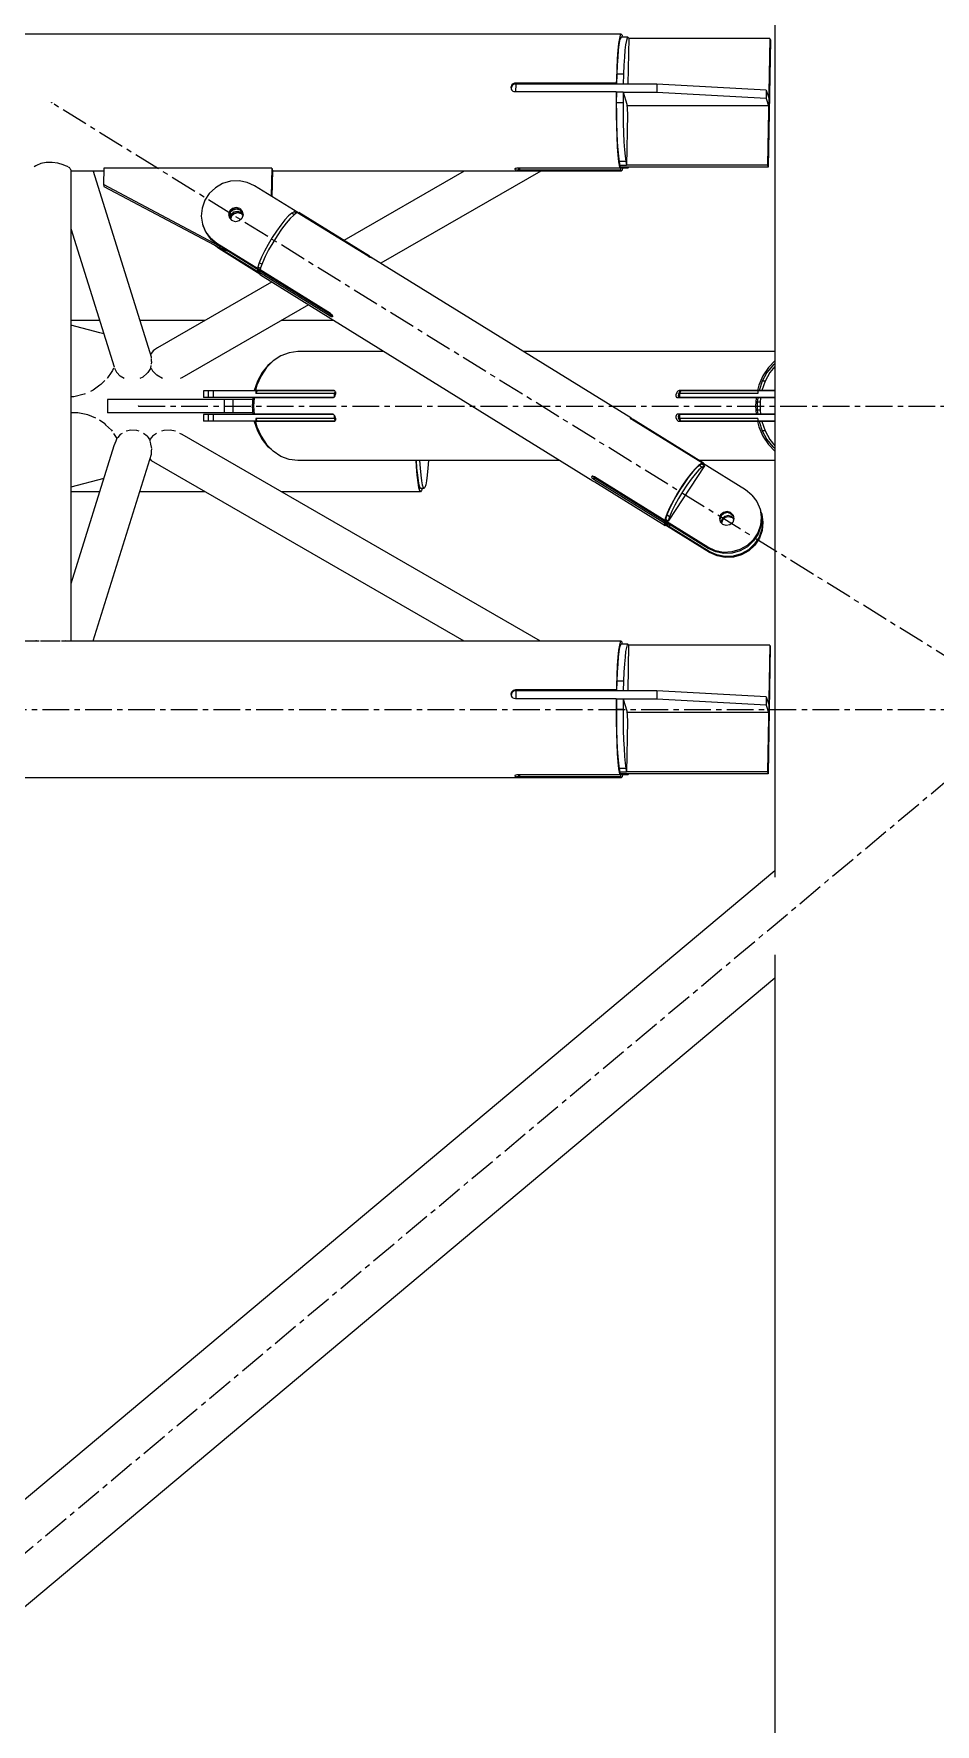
# Model space of a CAD drawing. Header units: millimetres. Extents: x 5143 to 30813, y 232 to 21408.
# Drawn here: x 11544 to 11811, y 18629 to 19131 of the extents above; entities that cross this region are included whole.
import ezdxf

# ---------------------------------------------------------------- set-up
doc = ezdxf.new("R2010")
doc.units = ezdxf.units.MM
doc.header["$LTSCALE"] = 0.25
doc.linetypes.add('CENTER', pattern=[50.8, 31.75, -6.35, 6.35, -6.35])
doc.linetypes.add('XKITLINE00', pattern=[0])

msp = doc.modelspace()

# ---------------------------------------------------------------- linework, layer by layer
at = {"color": 8, "linetype": 'XKITLINE00'}
for p, q in [((11763.8, 19166.6), (11763.8, 18880.56)), ((11718.14, 19130.57), (10454.1, 19130.57)), ((11717.38, 19127.86), (11717.16, 19125.83)), ((11717.47, 19127.47), (11717.27, 19125.82)), ((11717.62, 19129.35), (11717.38, 19127.86)), ((11717.68, 19128.69), (11717.47, 19127.47)), ((11717.87, 19130.27), (11717.62, 19129.35)), ((11717.91, 19129.43), (11717.68, 19128.69)), ((11718.14, 19130.57), (11717.87, 19130.27)), ((11718.14, 19129.67), (11717.91, 19129.43)), ((11718.14, 19130.57), (11718.38, 19130.3)), ((11720.13, 19129.67), (11718.14, 19129.67)), ((11718.38, 19130.3), (11718.37, 19129.67)), ((11719.46, 19127.47), (11719.26, 19125.82)), ((11719.67, 19128.69), (11719.46, 19127.47)), ((11719.9, 19129.43), (11719.67, 19128.69)), ((11720.13, 19129.67), (11719.9, 19129.43)), ((11720.13, 19129.67), (11720.36, 19129.43)), ((11720.36, 19129.43), (11720.13, 19115.79)), ((11762.24, 19129.37), (11720.36, 19129.37)), ((11762.24, 19129.37), (11761.6, 19091.74)), ((11762.43, 19128.81), (11761.78, 19091.18)), ((11762.24, 19129.37), (11762.43, 19128.81)), ((11716.97, 19123.32), (11716.82, 19120.42)), ((11717.1, 19123.77), (11716.95, 19121.38)), ((11717.16, 19125.83), (11716.97, 19123.32)), ((11717.27, 19125.82), (11717.1, 19123.77)), ((11719.09, 19123.77), (11718.94, 19121.38)), ((11719.26, 19125.82), (11719.09, 19123.77)), ((11716.71, 19117.22), (11716.69, 19116.08)), ((11716.82, 19120.42), (11716.71, 19117.22)), ((11716.83, 19118.7), (11716.75, 19115.8)), ((11716.95, 19121.38), (11716.83, 19118.7)), ((11718.82, 19118.7), (11716.83, 19118.7)), ((11718.82, 19118.7), (11718.74, 19115.8)), ((11718.94, 19121.38), (11718.82, 19118.7)), ((11685.45, 19115.12), (11685.4, 19114.78)), ((11685.4, 19114.78), (11685.44, 19114.44)), ((11685.44, 19114.44), (11685.57, 19114.13)), ((11685.59, 19115.43), (11685.45, 19115.12)), ((11685.54, 19114.85), (11685.49, 19114.52)), ((11685.49, 19114.52), (11685.52, 19114.25)), ((11685.68, 19115.17), (11685.54, 19114.85)), ((11685.57, 19114.13), (11685.78, 19113.85)), ((11685.81, 19115.7), (11685.59, 19115.43)), ((11685.9, 19115.44), (11685.68, 19115.17)), ((11685.85, 19113.8), (11685.78, 19113.85)), ((11686.1, 19115.91), (11685.81, 19115.7)), ((11686.05, 19113.64), (11685.85, 19113.8)), ((11686.18, 19115.65), (11685.9, 19115.44)), ((11686.38, 19113.51), (11686.05, 19113.64)), ((11686.42, 19116.04), (11686.1, 19115.91)), ((11686.51, 19115.78), (11686.18, 19115.65)), ((11686.72, 19113.46), (11686.38, 19113.51)), ((11686.77, 19116.08), (11686.42, 19116.04)), ((11686.42, 19116.04), (11686.51, 19115.78)), ((11686.86, 19115.82), (11686.51, 19115.78)), ((11716.64, 19113.46), (11686.72, 19113.46)), ((11686.77, 19116.08), (11686.86, 19115.82)), ((11716.69, 19116.08), (11686.77, 19116.08)), ((11686.83, 19115.79), (11686.8, 19113.46)), ((11718.74, 19115.79), (11686.83, 19115.79)), ((11716.75, 19115.82), (11686.86, 19115.82)), ((11688.22, 19115.82), (11688.22, 19115.79)), ((11716.64, 19113.46), (11716.62, 19110.27)), ((11716.64, 19113.46), (11716.7, 19113.26)), ((11716.7, 19113.35), (11716.68, 19113.35)), ((11716.69, 19116.08), (11716.75, 19115.9)), ((11716.7, 19113.36), (11716.69, 19110.27)), ((11718.7, 19113.36), (11716.7, 19113.36)), ((11716.75, 19115.8), (11716.75, 19115.79)), ((11718.74, 19115.8), (11716.75, 19115.8)), ((11718.7, 19113.36), (11718.68, 19110.27)), ((11718.7, 19113.36), (11719.84, 19109.89)), ((11728.68, 19113.35), (11718.7, 19113.35)), ((11718.74, 19115.8), (11718.75, 19115.79)), ((11728.72, 19115.79), (11718.75, 19115.79)), ((11728.72, 19115.79), (11728.68, 19113.35)), ((11761.17, 19111.56), (11728.68, 19113.35)), ((11761.21, 19114), (11728.72, 19115.79)), ((11761.21, 19114), (11761.17, 19111.56)), ((11761.21, 19114), (11761.94, 19111.77)), ((11716.62, 19110.27), (11716.64, 19106.75)), ((11718.68, 19110.27), (11716.69, 19110.27)), ((11716.69, 19110.27), (11716.7, 19107.17)), ((11716.7, 19107.17), (11716.76, 19104.16)), ((11718.68, 19110.27), (11718.7, 19107.17)), ((11718.7, 19107.17), (11718.75, 19104.16)), ((11719.98, 19106.9), (11719.72, 19091.68)), ((11719.84, 19109.89), (11719.98, 19106.9)), ((11761.9, 19109.33), (11719.86, 19109.33)), ((11761.17, 19111.56), (11761.9, 19109.33)), ((11761.94, 19111.77), (11761.9, 19109.33)), ((11716.64, 19106.75), (11716.71, 19103.33)), ((11716.71, 19103.33), (11716.82, 19100.12)), ((11716.76, 19104.16), (11716.85, 19101.3)), ((11718.75, 19104.16), (11718.85, 19101.3)), ((11716.82, 19100.12), (11716.97, 19097.23)), ((11716.85, 19101.3), (11716.97, 19098.67)), ((11716.97, 19098.67), (11717.13, 19096.34)), ((11716.97, 19097.23), (11717.16, 19094.72)), ((11718.85, 19101.3), (11718.97, 19098.67)), ((11718.97, 19098.67), (11719.12, 19096.34)), ((11545.77, 19092.21), (11544.48, 19091.66)), ((11547.38, 19092.53), (11545.77, 19092.21)), ((11549.15, 19092.58), (11547.38, 19092.53)), ((11550.91, 19092.36), (11549.15, 19092.58)), ((11552.47, 19091.89), (11550.91, 19092.36)), ((11553.12, 19091.54), (11552.47, 19091.89)), ((11717.13, 19096.34), (11717.31, 19094.37)), ((11717.16, 19094.72), (11717.38, 19092.69)), ((11717.31, 19094.37), (11717.51, 19092.8)), ((11717.38, 19092.69), (11717.62, 19091.2)), ((11719.5, 19092.8), (11717.51, 19092.8)), ((11717.51, 19092.8), (11717.72, 19091.68)), ((11719.12, 19096.34), (11719.3, 19094.37)), ((11719.3, 19094.37), (11719.5, 19092.8)), ((11719.5, 19092.8), (11719.72, 19091.68)), ((11544.34, 19091.54), (11543.81, 19091.25)), ((11544.48, 19091.66), (11544.34, 19091.54)), ((11553.7, 19091.34), (11553.12, 19091.54)), ((11553.83, 19091.25), (11553.7, 19091.34)), ((11554.47, 19090.82), (11554.02, 19091.13)), ((11554.47, 19090.82), (11554.63, 19090.45)), ((11554.63, 19090.45), (11554.71, 19090.37)), ((11554.71, 19090.37), (11554.71, 18950.57)), ((11564.49, 19089.97), (11554.71, 19089.97)), ((11561.32, 19089.97), (11578.54, 19034.92)), ((11564.51, 19090.84), (11564.42, 19085.97)), ((11614.37, 19090.84), (11564.51, 19090.84)), ((11602.18, 19086.96), (11599.8, 19086.28)), ((11604.66, 19087.07), (11602.18, 19086.96)), ((11607.08, 19086.6), (11604.66, 19087.07)), ((11614.37, 19090.84), (11614.22, 19082.53)), ((11614.37, 19090.84), (11614.59, 19090.17)), ((11614.59, 19090.17), (11614.45, 19082.39)), ((11718.14, 19089.97), (11614.58, 19089.97)), ((11671.49, 19089.97), (11635.78, 19069.42)), ((11694.25, 19089.97), (11646.77, 19062.64)), ((11686.56, 19090.64), (11686.54, 19090.55)), ((11686.54, 19090.55), (11686.61, 19090.45)), ((11686.67, 19090.72), (11686.56, 19090.64)), ((11686.77, 19090.37), (11686.61, 19090.45)), ((11686.86, 19090.79), (11686.67, 19090.72)), ((11687, 19090.3), (11686.77, 19090.37)), ((11687.13, 19090.85), (11686.86, 19090.79)), ((11687.3, 19090.27), (11687.08, 19090.28)), ((11687.44, 19090.88), (11687.13, 19090.85)), ((11687.63, 19090.26), (11687.3, 19090.27)), ((11687.79, 19090.89), (11687.44, 19090.88)), ((11687.64, 19090.89), (11687.63, 19090.26)), ((11687.98, 19090.25), (11687.63, 19090.26)), ((11717.7, 19090.89), (11687.79, 19090.89)), ((11687.99, 19090.89), (11687.98, 19090.25)), ((11717.9, 19090.25), (11687.98, 19090.25)), ((11717.62, 19091.2), (11717.7, 19090.89)), ((11717.72, 19091.72), (11717.7, 19090.89)), ((11761.78, 19091.18), (11717.71, 19091.18)), ((11719.72, 19091.68), (11717.72, 19091.68)), ((11717.91, 19091.12), (11717.9, 19090.25)), ((11717.9, 19090.25), (11718.14, 19089.97)), ((11717.91, 19091.18), (11717.91, 19091.12)), ((11719.9, 19091.12), (11717.91, 19091.12)), ((11717.91, 19091.12), (11718.15, 19090.88)), ((11718.4, 19090.28), (11718.14, 19089.97)), ((11720.14, 19090.88), (11718.15, 19090.88)), ((11718.57, 19090.88), (11718.4, 19090.28)), ((11761.6, 19091.74), (11719.72, 19091.74)), ((11719.9, 19091.18), (11719.9, 19091.12)), ((11719.9, 19091.12), (11720.14, 19090.88)), ((11720.38, 19091.17), (11720.14, 19090.88)), ((11761.6, 19091.74), (11761.78, 19091.18)), ((11564.42, 19085.97), (11564.64, 19085.3)), ((11598.85, 19067.76), (11564.42, 19085.97)), ((11599.07, 19067.1), (11564.64, 19085.3)), ((11595.83, 19083.38), (11594.48, 19081.32)), ((11597.64, 19085.06), (11595.83, 19083.38)), ((11599.8, 19086.28), (11597.64, 19085.06)), ((11609.3, 19085.57), (11607.08, 19086.6)), ((11622.1, 19077.66), (11609.3, 19085.57)), ((11593.67, 19079.02), (11593.44, 19076.61)), ((11594.48, 19081.32), (11593.67, 19079.02)), ((11601.91, 19078.17), (11601.57, 19077.13)), ((11601.57, 19077.13), (11601.8, 19076.08)), ((11602.02, 19077.84), (11601.68, 19076.8)), ((11601.68, 19076.8), (11601.84, 19076.03)), ((11602.01, 19077.66), (11601.72, 19076.65)), ((11602.73, 19078.91), (11601.91, 19078.17)), ((11602.23, 19077), (11601.93, 19075.95)), ((11602.31, 19076.95), (11601.97, 19075.91)), ((11602.81, 19078.43), (11602.01, 19077.66)), ((11602.84, 19078.58), (11602.02, 19077.84)), ((11603.03, 19077.76), (11602.23, 19077)), ((11603.13, 19077.69), (11602.31, 19076.95)), ((11603.24, 19077.35), (11602.42, 19076.61)), ((11603.82, 19079.15), (11602.73, 19078.91)), ((11603.89, 19078.71), (11602.81, 19078.43)), ((11603.93, 19078.82), (11602.84, 19078.58)), ((11604.11, 19078.04), (11603.03, 19077.76)), ((11604.22, 19077.93), (11603.13, 19077.69)), ((11604.33, 19077.6), (11603.24, 19077.35)), ((11604.88, 19078.84), (11603.82, 19079.15)), ((11604.96, 19078.43), (11603.89, 19078.71)), ((11604.98, 19078.5), (11603.93, 19078.82)), ((11605.17, 19077.76), (11604.11, 19078.04)), ((11605.28, 19077.61), (11604.22, 19077.93)), ((11605.39, 19077.28), (11604.33, 19077.6)), ((11604.88, 19078.84), (11605.62, 19078.04)), ((11605.69, 19077.7), (11604.96, 19078.43)), ((11604.98, 19078.5), (11605.68, 19077.76)), ((11605.82, 19077.12), (11605.17, 19077.76)), ((11605.28, 19077.61), (11605.84, 19077.01)), ((11605.39, 19077.28), (11605.8, 19076.84)), ((11605.85, 19076.98), (11605.51, 19075.95)), ((11605.62, 19078.04), (11605.85, 19076.98)), ((11620.33, 19077.49), (11619.4, 19076.67)), ((11620.91, 19076.96), (11619.84, 19075.91)), ((11621.05, 19077.88), (11620.33, 19077.49)), ((11621.04, 19077.05), (11620.33, 19077.49)), ((11621.77, 19077.57), (11620.91, 19076.96)), ((11621.66, 19077.5), (11621.05, 19077.88)), ((11622.07, 19077.65), (11621.77, 19077.57)), ((11642.98, 19064.72), (11622.07, 19077.65)), ((11622.1, 19077.66), (11622.09, 19077.64)), ((11622.1, 19077.66), (11622.11, 19077.63)), ((11622.45, 19077.66), (11622.34, 19077.49)), ((11643.36, 19064.73), (11622.45, 19077.66)), ((11554.71, 19072.98), (11567.56, 19031.89)), ((11593.44, 19076.61), (11593.81, 19074.22)), ((11593.81, 19074.22), (11593.92, 19073.89)), ((11593.81, 19074.22), (11594.75, 19072)), ((11593.92, 19073.89), (11594.86, 19071.67)), ((11594.75, 19072), (11596.21, 19070.07)), ((11601.8, 19076.08), (11602.54, 19075.28)), ((11601.83, 19076.13), (11601.87, 19076)), ((11602.42, 19076.61), (11602.13, 19075.73)), ((11603.59, 19074.96), (11602.54, 19075.28)), ((11604.68, 19075.21), (11603.59, 19074.96)), ((11605.51, 19075.95), (11604.68, 19075.21)), ((11615.79, 19072.18), (11614.52, 19070.25)), ((11617.07, 19073.95), (11615.79, 19072.18)), ((11617.3, 19072.75), (11615.96, 19070.8)), ((11618.29, 19075.48), (11617.07, 19073.95)), ((11618.62, 19074.49), (11617.3, 19072.75)), ((11619.4, 19076.67), (11618.29, 19075.48)), ((11619.84, 19075.91), (11618.62, 19074.49)), ((11594.86, 19071.67), (11596.32, 19069.74)), ((11596.21, 19070.07), (11596.32, 19069.74)), ((11598.11, 19068.55), (11596.21, 19070.07)), ((11598.22, 19068.21), (11596.32, 19069.74)), ((11598.62, 19066.99), (11597.37, 19067.99)), ((11598.11, 19068.55), (11598.22, 19068.21)), ((11610.91, 19060.63), (11598.11, 19068.55)), ((11631.93, 19047.36), (11598.22, 19068.21)), ((11598.51, 19067.32), (11598.27, 19067.52)), ((11598.51, 19067.32), (11598.62, 19066.99)), ((11610.24, 19060.07), (11598.51, 19067.32)), ((11610.8, 19059.45), (11598.62, 19066.99)), ((11598.85, 19067.76), (11599.07, 19067.1)), ((11599.12, 19067.66), (11598.85, 19067.76)), ((11601.24, 19066.25), (11599.07, 19067.1)), ((11613.32, 19068.25), (11612.25, 19066.28)), ((11614.52, 19070.25), (11613.32, 19068.25)), ((11614.66, 19068.73), (11613.46, 19066.63)), ((11615.96, 19070.8), (11614.66, 19068.73)), ((11601.2, 19066.37), (11601.24, 19066.25)), ((11601.45, 19066.22), (11601.24, 19066.25)), ((11610.68, 19062.81), (11610.27, 19061.49)), ((11611.35, 19064.44), (11610.68, 19062.81)), ((11611.44, 19062.34), (11610.68, 19062.81)), ((11611.61, 19062.81), (11611.05, 19061.27)), ((11612.25, 19066.28), (11611.35, 19064.44)), ((11612.43, 19064.63), (11611.61, 19062.81)), ((11613.46, 19066.63), (11612.43, 19064.63)), ((11643.21, 19064.58), (11642.98, 19064.72)), ((11643.44, 19064.47), (11643.21, 19064.58)), ((11643.36, 19064.73), (11643.26, 19064.56)), ((11643.58, 19064.59), (11643.36, 19064.73)), ((11643.65, 19064.38), (11643.44, 19064.47)), ((11643.58, 19064.59), (11643.48, 19064.45)), ((11643.76, 19064.49), (11643.58, 19064.59)), ((11643.81, 19064.34), (11643.65, 19064.38)), ((11643.89, 19064.41), (11643.76, 19064.49)), ((11643.92, 19064.33), (11643.81, 19064.34)), ((11643.94, 19064.39), (11643.89, 19064.41)), ((11643.95, 19064.37), (11643.92, 19064.33)), ((11720.98, 19016.74), (11643.94, 19064.39)), ((11643.94, 19064.39), (11643.95, 19064.37)), ((11614.31, 19057.06), (11580.47, 19037.59)), ((11610.15, 19060.73), (11610.14, 19060.41)), ((11610.14, 19060.41), (11610.19, 19060.16)), ((11610.83, 19059.99), (11610.14, 19060.41)), ((11610.2, 19060.81), (11610.15, 19060.73)), ((11610.98, 19060.21), (11610.15, 19060.73)), ((11610.19, 19060.16), (11610.28, 19059.99)), ((11611, 19061.04), (11610.27, 19061.49)), ((11610.42, 19059.88), (11610.28, 19059.99)), ((11610.8, 19059.67), (11610.28, 19059.99)), ((11610.8, 19059.65), (11610.42, 19059.88)), ((11611.03, 19060.29), (11610.79, 19059.92)), ((11610.79, 19059.92), (11610.81, 19059.32)), ((11631.7, 19046.98), (11610.79, 19059.92)), ((11611.06, 19059.07), (11610.81, 19059.32)), ((11610.93, 19060.67), (11610.91, 19060.63)), ((11610.91, 19060.63), (11610.96, 19060.48)), ((11611.05, 19061.27), (11610.92, 19060.68)), ((11631.83, 19047.75), (11610.92, 19060.68)), ((11611.01, 19060.62), (11610.96, 19060.48)), ((11631.87, 19047.54), (11610.96, 19060.48)), ((11611.03, 19060.29), (11610.98, 19060.21)), ((11631.97, 19046.14), (11611.06, 19059.07)), ((11625.28, 19050.28), (11587.67, 19028.62)), ((11631.97, 19047.4), (11631.7, 19046.98)), ((11631.92, 19046.86), (11631.7, 19046.98)), ((11632.04, 19047.59), (11631.83, 19047.75)), ((11631.92, 19047.68), (11631.87, 19047.54)), ((11631.87, 19047.54), (11631.93, 19047.36)), ((11632.19, 19047.27), (11631.92, 19046.86)), ((11632.11, 19046.78), (11631.92, 19046.86)), ((11632.06, 19047.57), (11631.93, 19047.36)), ((11631.97, 19047.4), (11631.95, 19047.41)), ((11632.19, 19047.27), (11631.97, 19047.4)), ((11632.04, 19047.59), (11632.23, 19047.41)), ((11632.27, 19046.74), (11632.11, 19046.78)), ((11632.37, 19047.2), (11632.19, 19047.27)), ((11632.23, 19047.41), (11632.36, 19047.21)), ((11632.34, 19046.75), (11632.27, 19046.74)), ((11632.37, 19046.76), (11632.34, 19046.75)), ((11632.36, 19047.21), (11632.43, 19047.03)), ((11632.44, 19046.87), (11632.37, 19046.76)), ((11632.43, 19047.03), (11632.44, 19046.87)), ((11563.25, 19045.67), (11554.71, 19045.67)), ((11563.37, 19042.02), (11554.71, 19044.28)), ((11564.49, 19041.71), (11563.37, 19042.02)), ((11594.53, 19045.67), (11575.18, 19045.67)), ((11632.68, 19045.67), (11617.29, 19045.67)), ((11632.2, 19046), (11631.97, 19046.14)), ((11632.41, 19045.86), (11632.2, 19046)), ((11632.6, 19045.74), (11632.41, 19045.86)), ((11632.7, 19045.66), (11632.6, 19045.74)), ((11709.74, 18998.01), (11632.7, 19045.66)), ((11579.13, 19036.67), (11578.35, 19035.54)), ((11579.61, 19036.99), (11579.13, 19036.67)), ((11580.47, 19037.59), (11579.61, 19036.99)), ((11567.56, 19031.89), (11567.61, 19031.77)), ((11578.5, 19032.3), (11578.4, 19031.64)), ((11578.54, 19034.92), (11578.58, 19034.37)), ((11578.65, 19033.41), (11578.55, 19032.69)), ((11578.59, 19034.17), (11578.62, 19033.65)), ((11578.62, 19033.65), (11578.65, 19033.41)), ((11612.84, 19031.69), (11611.2, 19029.25)), ((11613.26, 19032.33), (11611.51, 19030.19)), ((11614.83, 19033.7), (11612.84, 19031.69)), ((11614.33, 19033.2), (11613.26, 19032.33)), ((11617.1, 19035.2), (11614.83, 19033.7)), ((11619.56, 19036.11), (11617.1, 19035.2)), ((11622.12, 19036.42), (11619.56, 19036.11)), ((11647.63, 19036.42), (11622.12, 19036.42)), ((11763.8, 19036.42), (11689.15, 19036.42)), ((11761.86, 19031.69), (11760.23, 19029.25)), ((11763.16, 19032.33), (11761.41, 19030.19)), ((11763.8, 19033.65), (11761.86, 19031.69)), ((11763.8, 19032.04), (11762.28, 19030.19)), ((11763.8, 19032.85), (11763.16, 19032.33)), ((11563.68, 19026.69), (11563.34, 19026.47)), ((11564.84, 19027.83), (11563.68, 19026.69)), ((11565.66, 19028.63), (11565.51, 19028.49)), ((11566.67, 19030.25), (11565.66, 19028.63)), ((11567.1, 19030.79), (11566.67, 19030.25)), ((11567.44, 19031.52), (11567.1, 19030.79)), ((11567.72, 19031.52), (11568.25, 19030.38)), ((11568.25, 19030.38), (11568.37, 19030.25)), ((11568.37, 19030.25), (11569.42, 19029.14)), ((11570.6, 19028.49), (11569.42, 19029.14)), ((11576.08, 19028.86), (11575.22, 19028.49)), ((11577.42, 19030.01), (11576.08, 19028.86)), ((11577.57, 19030.25), (11577.42, 19030.01)), ((11578.35, 19031.43), (11577.57, 19030.25)), ((11578.37, 19031.52), (11578.35, 19031.43)), ((11578.58, 19031.52), (11578.99, 19030.75)), ((11579.51, 19030.25), (11578.99, 19030.75)), ((11579.51, 19030.25), (11580.26, 19029.43)), ((11581.91, 19028.48), (11580.26, 19029.43)), ((11587.67, 19028.62), (11587.23, 19028.49)), ((11610.13, 19027.67), (11609.17, 19024.87)), ((11611.2, 19029.25), (11609.99, 19026.46)), ((11611.51, 19030.19), (11610.13, 19027.67)), ((11610.52, 19027.67), (11610.13, 19027.67)), ((11760.23, 19029.25), (11759.02, 19026.46)), ((11760.03, 19027.67), (11759.07, 19024.87)), ((11760.9, 19027.67), (11759.94, 19024.87)), ((11761.41, 19030.19), (11760.03, 19027.67)), ((11760.9, 19027.67), (11760.03, 19027.67)), ((11762.28, 19030.19), (11760.9, 19027.67)), ((11555.65, 19023.05), (11554.71, 19022.99)), ((11558.68, 19023.79), (11555.65, 19023.05)), ((11559.02, 19023.94), (11558.68, 19023.79)), ((11561.4, 19025.03), (11560.54, 19024.63)), ((11563.34, 19026.47), (11561.4, 19025.03)), ((11565.62, 19022.27), (11565.62, 19018.27)), ((11605.63, 19022.27), (11565.62, 19022.27)), ((11594.14, 19024.77), (11594.14, 19022.77)), ((11633.1, 19024.77), (11594.14, 19024.77)), ((11632.72, 19022.77), (11594.14, 19022.77)), ((11595.5, 19024.77), (11595.5, 19022.77)), ((11596.99, 19024.77), (11596.99, 19022.77)), ((11600.3, 19022.27), (11600.3, 19018.27)), ((11602.84, 19022.27), (11602.84, 19018.27)), ((11608.72, 19022.27), (11605.63, 19022.27)), ((11608.76, 19022.67), (11608.64, 19021.48)), ((11609.18, 19022.67), (11608.76, 19022.67)), ((11609.18, 19022.67), (11608.99, 19020.27)), ((11609.6, 19024.87), (11609.17, 19024.87)), ((11632.46, 19022.67), (11609.18, 19022.67)), ((11609.99, 19026.46), (11609.6, 19024.87)), ((11632.88, 19024.87), (11609.6, 19024.87)), ((11609.68, 19024.77), (11609.68, 19023.97)), ((11610.06, 19024.77), (11609.68, 19023.97)), ((11632.96, 19023.97), (11609.68, 19023.97)), ((11632.64, 19022.72), (11632.46, 19022.67)), ((11632.82, 19022.85), (11632.64, 19022.72)), ((11632.97, 19023.05), (11632.82, 19022.85)), ((11633.05, 19024.83), (11632.88, 19024.87)), ((11633.24, 19024.57), (11632.96, 19023.97)), ((11632.96, 19023.97), (11632.96, 19023.03)), ((11633.09, 19023.32), (11632.97, 19023.05)), ((11633.18, 19024.7), (11633.05, 19024.83)), ((11633.12, 19023.43), (11633.09, 19023.32)), ((11633.2, 19023.62), (11633.12, 19023.43)), ((11633.18, 19024.7), (11633.27, 19024.5)), ((11633.28, 19023.93), (11633.2, 19023.62)), ((11633.27, 19024.5), (11633.3, 19024.23)), ((11633.3, 19024.23), (11633.28, 19023.93)), ((11734.4, 19023.62), (11734.39, 19023.43)), ((11734.39, 19023.43), (11734.4, 19023.32)), ((11734.48, 19023.93), (11734.4, 19023.62)), ((11734.4, 19023.32), (11734.48, 19023.05)), ((11734.61, 19024.23), (11734.48, 19023.93)), ((11734.48, 19023.05), (11734.6, 19022.85)), ((11734.75, 19022.72), (11734.6, 19022.85)), ((11734.77, 19024.5), (11734.61, 19024.23)), ((11735.44, 19022.72), (11734.75, 19022.72)), ((11734.93, 19022.67), (11734.75, 19022.72)), ((11734.96, 19024.7), (11734.77, 19024.5)), ((11758.66, 19022.67), (11734.93, 19022.67)), ((11735.16, 19024.83), (11734.96, 19024.7)), ((11735.11, 19023.62), (11735.09, 19023.32)), ((11735.09, 19023.32), (11735.1, 19023.26)), ((11735.1, 19023.26), (11735.16, 19023.05)), ((11735.19, 19023.93), (11735.11, 19023.62)), ((11735.35, 19024.87), (11735.16, 19024.83)), ((11735.87, 19024.83), (11735.16, 19024.83)), ((11735.16, 19023.05), (11735.28, 19022.85)), ((11735.32, 19024.23), (11735.19, 19023.93)), ((11735.44, 19022.72), (11735.28, 19022.85)), ((11735.48, 19024.5), (11735.32, 19024.23)), ((11759.07, 19024.87), (11735.35, 19024.87)), ((11735.8, 19024.77), (11735.43, 19023.97)), ((11758.71, 19023.97), (11735.43, 19023.97)), ((11735.43, 19023.97), (11735.43, 19022.77)), ((11763.8, 19022.77), (11735.43, 19022.77)), ((11735.61, 19022.67), (11735.44, 19022.72)), ((11735.67, 19024.7), (11735.48, 19024.5)), ((11735.87, 19024.83), (11735.67, 19024.7)), ((11763.8, 19024.77), (11735.8, 19024.77)), ((11736.06, 19024.87), (11735.87, 19024.83)), ((11758.21, 19022.67), (11758.02, 19020.27)), ((11758.66, 19022.67), (11758.54, 19021.48)), ((11759.02, 19026.46), (11758.63, 19024.87)), ((11763.8, 19022.67), (11758.66, 19022.67)), ((11758.71, 19024.77), (11758.71, 19023.97)), ((11763.8, 19024.87), (11759.07, 19024.87)), ((11759.53, 19022.67), (11759.41, 19021.48)), ((11759.51, 19024.83), (11759.46, 19024.77)), ((11759.68, 19024.87), (11759.51, 19024.83)), ((11760.22, 19024.83), (11759.51, 19024.83)), ((11759.94, 19022.72), (11759.87, 19022.77)), ((11760.63, 19022.72), (11759.94, 19022.72)), ((11760.13, 19022.67), (11759.94, 19022.72)), ((11760.22, 19024.83), (11760.17, 19024.77)), ((11760.39, 19024.87), (11760.22, 19024.83)), ((11760.63, 19022.72), (11760.55, 19022.77)), ((11760.81, 19022.67), (11760.63, 19022.72)), ((11556.85, 19018.25), (11554.71, 19018.29)), ((11559.81, 19017.65), (11556.85, 19018.25)), ((11562.11, 19016.7), (11559.81, 19017.65)), ((11608.72, 19018.27), (11565.62, 19018.27)), ((11594.14, 19017.77), (11594.14, 19015.77)), ((11632.72, 19017.77), (11594.14, 19017.77)), ((11595.5, 19017.77), (11595.5, 19015.77)), ((11596.99, 19017.77), (11596.99, 19015.77)), ((11608.64, 19021.48), (11608.61, 19020.27)), ((11608.61, 19020.27), (11608.64, 19019.07)), ((11609.09, 19021.48), (11608.64, 19021.48)), ((11608.64, 19019.07), (11608.76, 19017.87)), ((11609.09, 19019.07), (11608.64, 19019.07)), ((11609.18, 19017.87), (11608.76, 19017.87)), ((11608.99, 19020.27), (11609.18, 19017.87)), ((11632.46, 19017.87), (11609.18, 19017.87)), ((11632.96, 19016.58), (11609.68, 19016.58)), ((11609.68, 19016.58), (11609.68, 19015.77)), ((11609.68, 19016.58), (11610.06, 19015.77)), ((11632.64, 19017.83), (11632.46, 19017.87)), ((11632.82, 19017.7), (11632.64, 19017.83)), ((11632.82, 19017.7), (11632.97, 19017.5)), ((11632.96, 19017.51), (11632.96, 19016.58)), ((11632.96, 19016.58), (11633.24, 19015.98)), ((11632.97, 19017.5), (11633.09, 19017.23)), ((11633.09, 19017.23), (11633.12, 19017.12)), ((11633.12, 19017.12), (11633.2, 19016.93)), ((11633.2, 19016.93), (11633.28, 19016.62)), ((11633.28, 19016.62), (11633.3, 19016.32)), ((11720.84, 19016.75), (11720.81, 19016.71)), ((11720.81, 19016.71), (11720.85, 19016.63)), ((11720.95, 19016.75), (11720.84, 19016.75)), ((11720.85, 19016.63), (11720.96, 19016.52)), ((11720.98, 19016.74), (11720.95, 19016.75)), ((11721.09, 19016.66), (11720.98, 19016.74)), ((11721.27, 19016.54), (11721.09, 19016.66)), ((11721.48, 19016.4), (11721.27, 19016.54)), ((11734.4, 19017.23), (11734.39, 19017.12)), ((11734.39, 19017.12), (11734.4, 19016.93)), ((11734.48, 19017.5), (11734.4, 19017.23)), ((11734.4, 19016.93), (11734.48, 19016.62)), ((11734.6, 19017.7), (11734.48, 19017.5)), ((11734.48, 19016.62), (11734.61, 19016.32)), ((11734.75, 19017.83), (11734.6, 19017.7)), ((11734.93, 19017.87), (11734.75, 19017.83)), ((11735.44, 19017.83), (11734.75, 19017.83)), ((11758.66, 19017.87), (11734.93, 19017.87)), ((11735.1, 19017.29), (11735.09, 19017.23)), ((11735.09, 19017.23), (11735.11, 19016.93)), ((11735.16, 19017.5), (11735.1, 19017.29)), ((11735.11, 19016.93), (11735.19, 19016.62)), ((11735.28, 19017.7), (11735.16, 19017.5)), ((11735.19, 19016.62), (11735.32, 19016.32)), ((11735.44, 19017.83), (11735.28, 19017.7)), ((11763.8, 19017.77), (11735.43, 19017.77)), ((11735.43, 19017.77), (11735.43, 19016.58)), ((11758.71, 19016.58), (11735.43, 19016.58)), ((11735.43, 19016.58), (11735.8, 19015.77)), ((11735.61, 19017.87), (11735.44, 19017.83)), ((11758.02, 19020.27), (11758.21, 19017.87)), ((11758.54, 19021.48), (11758.5, 19020.27)), ((11758.5, 19020.27), (11758.54, 19019.07)), ((11759.41, 19021.48), (11758.54, 19021.48)), ((11759.41, 19019.07), (11758.54, 19019.07)), ((11758.54, 19019.07), (11758.66, 19017.87)), ((11763.8, 19017.87), (11758.66, 19017.87)), ((11758.71, 19016.58), (11758.71, 19015.77)), ((11759.41, 19021.48), (11759.38, 19020.27)), ((11759.38, 19020.27), (11759.41, 19019.07)), ((11759.41, 19019.07), (11759.53, 19017.87)), ((11759.94, 19017.83), (11759.87, 19017.77)), ((11760.13, 19017.87), (11759.94, 19017.83)), ((11760.63, 19017.83), (11759.94, 19017.83)), ((11760.63, 19017.83), (11760.55, 19017.77)), ((11760.81, 19017.87), (11760.63, 19017.83)), ((11564.77, 19014.99), (11563.22, 19016.05)), ((11564.77, 19014.99), (11564.99, 19014.75)), ((11566.77, 19013.11), (11564.99, 19014.75)), ((11566.77, 19013.11), (11566.96, 19012.82)), ((11567.39, 19012.18), (11568.22, 19010.96)), ((11569.35, 19011.8), (11568.63, 19010.93)), ((11569.96, 19012.18), (11569.35, 19011.8)), ((11572.53, 19013.16), (11571.19, 19012.82)), ((11574.31, 19013.07), (11572.53, 19013.16)), ((11574.99, 19012.82), (11574.31, 19013.07)), ((11577.39, 19011.37), (11576.33, 19012.18)), ((11580.14, 19012.18), (11578.97, 19011.35)), ((11582.32, 19013.06), (11581.61, 19012.82)), ((11584.26, 19013.16), (11582.32, 19013.06)), ((11585.78, 19012.82), (11584.26, 19013.16)), ((11587.78, 19011.82), (11587.13, 19012.18)), ((11694.16, 18950.57), (11587.78, 19011.82)), ((11587.78, 19011.82), (11587.82, 19011.77)), ((11595.5, 19015.77), (11594.14, 19015.77)), ((11610.06, 19015.77), (11595.5, 19015.77)), ((11609.6, 19015.67), (11609.17, 19015.67)), ((11609.17, 19015.67), (11610.13, 19012.88)), ((11632.88, 19015.67), (11609.6, 19015.67)), ((11609.6, 19015.67), (11609.99, 19014.09)), ((11609.99, 19014.09), (11611.2, 19011.3)), ((11633.1, 19015.77), (11610.06, 19015.77)), ((11610.52, 19012.88), (11610.13, 19012.88)), ((11610.13, 19012.88), (11611.51, 19010.36)), ((11633.05, 19015.72), (11632.88, 19015.67)), ((11633.18, 19015.85), (11633.05, 19015.72)), ((11633.27, 19016.05), (11633.18, 19015.85)), ((11633.3, 19016.32), (11633.27, 19016.05)), ((11721.12, 19016.39), (11720.96, 19016.52)), ((11721.33, 19016.25), (11721.12, 19016.39)), ((11742.24, 19003.32), (11721.33, 19016.25)), ((11721.48, 19016.4), (11721.37, 19016.23)), ((11721.71, 19016.26), (11721.48, 19016.4)), ((11721.71, 19016.26), (11721.6, 19016.09)), ((11742.62, 19003.33), (11721.71, 19016.26)), ((11734.61, 19016.32), (11734.77, 19016.05)), ((11734.77, 19016.05), (11734.96, 19015.85)), ((11735.16, 19015.72), (11734.96, 19015.85)), ((11735.35, 19015.67), (11735.16, 19015.72)), ((11735.87, 19015.72), (11735.16, 19015.72)), ((11735.32, 19016.32), (11735.48, 19016.05)), ((11759.07, 19015.67), (11735.35, 19015.67)), ((11735.48, 19016.05), (11735.67, 19015.85)), ((11735.87, 19015.72), (11735.67, 19015.85)), ((11763.8, 19015.77), (11735.8, 19015.77)), ((11736.06, 19015.67), (11735.87, 19015.72)), ((11758.63, 19015.67), (11759.02, 19014.09)), ((11759.02, 19014.09), (11760.23, 19011.3)), ((11763.8, 19015.67), (11759.07, 19015.67)), ((11759.07, 19015.67), (11760.03, 19012.88)), ((11759.51, 19015.72), (11759.46, 19015.77)), ((11760.22, 19015.72), (11759.51, 19015.72)), ((11759.68, 19015.67), (11759.51, 19015.72)), ((11759.94, 19015.67), (11760.9, 19012.88)), ((11760.9, 19012.88), (11760.03, 19012.88)), ((11760.03, 19012.88), (11761.41, 19010.36)), ((11760.22, 19015.72), (11760.17, 19015.77)), ((11760.39, 19015.67), (11760.22, 19015.72)), ((11760.9, 19012.88), (11762.28, 19010.36)), ((11567.53, 19008.5), (11554.71, 18967.49)), ((11568.05, 19009.91), (11567.53, 19008.5)), ((11568.24, 19010.41), (11568.05, 19009.91)), ((11568.22, 19010.96), (11568.23, 19010.93)), ((11568.23, 19010.93), (11568.38, 19010.63)), ((11568.41, 19010.66), (11568.24, 19010.41)), ((11568.63, 19010.93), (11568.41, 19010.66)), ((11577.39, 19011.37), (11577.69, 19010.93)), ((11577.69, 19010.93), (11578.12, 19010.34)), ((11578.12, 19010.34), (11578.28, 19009.81)), ((11578.66, 19010.93), (11578.14, 19010.31)), ((11578.32, 19009.61), (11578.39, 19008.99)), ((11578.39, 19008.99), (11578.64, 19007.65)), ((11578.62, 19006.96), (11578.61, 19005.99)), ((11578.65, 19007.48), (11578.62, 19006.96)), ((11578.97, 19011.35), (11578.66, 19010.93)), ((11611.2, 19011.3), (11612.84, 19008.86)), ((11611.51, 19010.36), (11613.26, 19008.22)), ((11612.84, 19008.86), (11614.83, 19006.85)), ((11614.33, 19007.35), (11613.26, 19008.22)), ((11617.1, 19005.35), (11614.83, 19006.85)), ((11760.23, 19011.3), (11761.86, 19008.86)), ((11761.41, 19010.36), (11763.16, 19008.22)), ((11761.86, 19008.86), (11763.8, 19006.9)), ((11762.28, 19010.36), (11763.8, 19008.51)), ((11763.8, 19007.7), (11763.16, 19008.22)), ((11578.61, 19005.92), (11561.3, 18950.57)), ((11578.2, 19004.61), (11578.66, 19004.07)), ((11578.66, 19004.07), (11578.68, 19004.04)), ((11671.56, 18950.57), (11578.68, 19004.04)), ((11619.56, 19004.44), (11617.1, 19005.35)), ((11622.12, 19004.12), (11619.56, 19004.44)), ((11699.85, 19004.12), (11622.12, 19004.12)), ((11657.14, 19004.12), (11657.26, 19002.31)), ((11657.24, 19004.12), (11657.4, 19001.83)), ((11657.26, 19002.31), (11657.48, 18999.73)), ((11657.4, 19001.83), (11657.61, 18999.75)), ((11658.23, 19004.12), (11658.4, 19001.83)), ((11658.4, 19001.83), (11658.61, 18999.75)), ((11660.76, 19001.83), (11660.55, 18999.75)), ((11660.93, 19004.12), (11660.76, 19001.83)), ((11742.88, 19002.51), (11732.11, 18986.12)), ((11740.01, 19001.58), (11738.79, 19000.15)), ((11740.4, 19001.82), (11739.29, 19000.63)), ((11741.08, 19002.63), (11740.01, 19001.58)), ((11741.33, 19002.64), (11740.4, 19001.82)), ((11741.94, 19003.24), (11741.08, 19002.63)), ((11742.17, 19002.12), (11741.23, 19001.31)), ((11763.8, 19004.12), (11741.33, 19004.12)), ((11742.05, 19003.03), (11741.33, 19002.64)), ((11742.17, 19002.12), (11741.33, 19002.64)), ((11742.24, 19003.32), (11741.94, 19003.24)), ((11742.24, 19003.32), (11742.05, 19003.03)), ((11742.88, 19002.51), (11742.05, 19003.03)), ((11742.26, 19003.32), (11742.06, 19003.02)), ((11742.88, 19002.51), (11742.17, 19002.12)), ((11742.21, 19003.23), (11742.19, 19003.24)), ((11755.06, 18995.41), (11742.26, 19003.32)), ((11742.62, 19003.33), (11742.51, 19003.17)), ((11742.87, 19003.08), (11742.62, 19003.33)), ((11742.87, 19003.08), (11742.88, 19002.94)), ((11564.49, 18998.77), (11554.71, 18996.22)), ((11657.48, 18999.73), (11657.73, 18997.64)), ((11657.61, 18999.75), (11657.84, 18998.08)), ((11657.73, 18997.64), (11658, 18996.12)), ((11657.84, 18998.08), (11658.08, 18996.86)), ((11658.08, 18996.86), (11658.33, 18996.12)), ((11658.61, 18999.75), (11658.83, 18998.08)), ((11658.83, 18998.08), (11659.07, 18996.86)), ((11659.07, 18996.86), (11659.32, 18996.12)), ((11660.09, 18996.86), (11659.84, 18996.12)), ((11660.33, 18998.08), (11660.09, 18996.86)), ((11660.55, 18999.75), (11660.33, 18998.08)), ((11709.43, 18999.4), (11709.36, 18999.29)), ((11709.36, 18999.29), (11709.37, 18999.13)), ((11709.37, 18999.13), (11709.38, 18999.09)), ((11709.38, 18999.09), (11709.46, 18998.98)), ((11709.56, 18999.46), (11709.43, 18999.4)), ((11709.62, 18998.83), (11709.46, 18998.98)), ((11709.74, 18999.46), (11709.56, 18999.46)), ((11709.82, 18998.67), (11709.62, 18998.83)), ((11709.7, 18999.44), (11709.74, 18999.4)), ((11709.95, 18999.4), (11709.74, 18999.46)), ((11709.9, 18999.24), (11709.74, 18999.4)), ((11709.79, 18997.98), (11709.74, 18998.01)), ((11709.92, 18997.91), (11709.79, 18997.98)), ((11710.09, 18999.08), (11709.82, 18998.67)), ((11710.04, 18998.52), (11709.82, 18998.67)), ((11710.09, 18999.08), (11709.9, 18999.24)), ((11710.11, 18997.8), (11709.92, 18997.91)), ((11710.17, 18999.28), (11709.95, 18999.4)), ((11710.29, 18998.89), (11710.04, 18998.52)), ((11730.95, 18985.58), (11710.04, 18998.52)), ((11710.25, 18998.98), (11710.09, 18999.08)), ((11710.32, 18997.67), (11710.11, 18997.8)), ((11731.08, 18986.35), (11710.17, 18999.28)), ((11710.27, 18999.23), (11710.21, 18999.08)), ((11731.12, 18986.14), (11710.21, 18999.08)), ((11710.21, 18999.08), (11710.27, 18998.9)), ((11743.98, 18978.05), (11710.27, 18998.9)), ((11731.23, 18984.74), (11710.32, 18997.67)), ((11736.79, 18997.33), (11735.52, 18995.4)), ((11737.47, 18998.42), (11736.13, 18996.47)), ((11737.63, 18996.82), (11736.36, 18994.88)), ((11738.07, 18999.1), (11736.79, 18997.33)), ((11738.79, 19000.15), (11737.47, 18998.42)), ((11738.91, 18998.59), (11737.63, 18996.82)), ((11739.29, 19000.63), (11738.07, 18999.1)), ((11740.13, 19000.11), (11738.91, 18998.59)), ((11741.23, 19001.31), (11740.13, 19000.11)), ((11563.27, 18994.87), (11554.71, 18994.87)), ((11594.6, 18994.87), (11575.16, 18994.87)), ((11658.58, 18994.87), (11617.17, 18994.87)), ((11658, 18996.12), (11658.29, 18995.19)), ((11658.29, 18995.19), (11658.58, 18994.87)), ((11658.58, 18995.87), (11658.33, 18996.12)), ((11659.58, 18995.87), (11658.58, 18995.87)), ((11658.88, 18995.19), (11658.58, 18994.87)), ((11659.09, 18995.87), (11658.88, 18995.19)), ((11659.58, 18995.87), (11659.32, 18996.12)), ((11659.84, 18996.12), (11659.58, 18995.87)), ((11733.62, 18992.3), (11732.59, 18990.3)), ((11734.32, 18993.4), (11733.25, 18991.43)), ((11734.82, 18994.39), (11733.62, 18992.3)), ((11735.16, 18992.88), (11734.08, 18990.91)), ((11735.52, 18995.4), (11734.32, 18993.4)), ((11736.13, 18996.47), (11734.82, 18994.39)), ((11736.36, 18994.88), (11735.16, 18992.88)), ((11756.96, 18993.88), (11755.06, 18995.41)), ((11756.96, 18993.88), (11758.42, 18991.96)), ((11758.42, 18991.96), (11759.37, 18989.73)), ((11731.29, 18986.63), (11731.07, 18986.3)), ((11731.22, 18986.94), (11731.08, 18986.35)), ((11731.27, 18986.64), (11731.08, 18986.35)), ((11731.77, 18988.48), (11731.22, 18986.94)), ((11731.68, 18987.96), (11731.27, 18986.64)), ((11732.11, 18986.12), (11731.27, 18986.64)), ((11732.35, 18989.59), (11731.68, 18987.96)), ((11732.52, 18987.45), (11731.68, 18987.96)), ((11732.59, 18990.3), (11731.77, 18988.48)), ((11732.52, 18987.45), (11732.11, 18986.12)), ((11733.25, 18991.43), (11732.35, 18989.59)), ((11733.19, 18989.07), (11732.52, 18987.45)), ((11734.08, 18990.91), (11733.19, 18989.07)), ((11747.67, 18988.01), (11747.32, 18986.97)), ((11747.32, 18986.97), (11747.55, 18985.91)), ((11747.78, 18987.67), (11747.43, 18986.64)), ((11747.43, 18986.64), (11747.6, 18985.86)), ((11748.49, 18988.75), (11747.67, 18988.01)), ((11748.07, 18986.78), (11747.73, 18985.75)), ((11748.6, 18988.41), (11747.78, 18987.67)), ((11748.18, 18986.45), (11747.88, 18985.56)), ((11748.89, 18987.52), (11748.07, 18986.78)), ((11749, 18987.19), (11748.18, 18986.45)), ((11749.58, 18988.99), (11748.49, 18988.75)), ((11749.69, 18988.66), (11748.6, 18988.41)), ((11749.98, 18987.77), (11748.89, 18987.52)), ((11750.09, 18987.43), (11749, 18987.19)), ((11750.63, 18988.67), (11749.58, 18988.99)), ((11750.74, 18988.34), (11749.69, 18988.66)), ((11751.03, 18987.45), (11749.98, 18987.77)), ((11751.14, 18987.12), (11750.09, 18987.43)), ((11750.63, 18988.67), (11751.38, 18987.88)), ((11750.74, 18988.34), (11751.44, 18987.6)), ((11751.03, 18987.45), (11751.6, 18986.84)), ((11751.14, 18987.12), (11751.56, 18986.67)), ((11751.61, 18986.82), (11751.26, 18985.78)), ((11751.38, 18987.88), (11751.61, 18986.82)), ((11759.37, 18989.73), (11759.48, 18989.4)), ((11759.37, 18989.73), (11759.73, 18987.35)), ((11759.48, 18989.4), (11759.84, 18987.01)), ((11759.73, 18987.35), (11759.5, 18984.93)), ((11759.52, 18989.08), (11759.77, 18988.51)), ((11759.84, 18987.01), (11759.61, 18984.6)), ((11759.77, 18988.51), (11759.88, 18988.18)), ((11759.77, 18988.51), (11760.13, 18986.12)), ((11759.88, 18988.18), (11760.24, 18985.79)), ((11731.2, 18985.96), (11730.95, 18985.58)), ((11730.95, 18985.58), (11730.98, 18984.98)), ((11731.23, 18984.74), (11730.98, 18984.98)), ((11731.07, 18986.3), (11731.12, 18986.14)), ((11743.87, 18978.38), (11731.07, 18986.3)), ((11731.2, 18985.96), (11731.15, 18985.88)), ((11731.98, 18985.36), (11731.15, 18985.88)), ((11731.15, 18985.88), (11731.15, 18985.56)), ((11731.98, 18985.05), (11731.15, 18985.56)), ((11731.15, 18985.56), (11731.19, 18985.32)), ((11731.19, 18985.32), (11731.29, 18985.14)), ((11731.42, 18985.04), (11731.23, 18984.74)), ((11732.12, 18984.62), (11731.29, 18985.14)), ((11731.42, 18985.04), (11731.29, 18985.14)), ((11731.58, 18984.77), (11731.34, 18984.91)), ((11731.53, 18984.9), (11731.39, 18984.99)), ((11732.26, 18984.52), (11731.42, 18985.04)), ((11731.53, 18984.9), (11731.58, 18984.74)), ((11744.38, 18976.83), (11731.58, 18984.74)), ((11732.03, 18985.44), (11731.98, 18985.36)), ((11731.98, 18985.36), (11731.98, 18985.05)), ((11731.98, 18985.05), (11732.03, 18984.8)), ((11732.03, 18984.8), (11732.12, 18984.62)), ((11732.26, 18984.52), (11732.12, 18984.62)), ((11732.63, 18985.07), (11732.26, 18984.52)), ((11744.27, 18977.16), (11732.29, 18984.57)), ((11747.55, 18985.91), (11748.3, 18985.12)), ((11749.35, 18984.8), (11748.3, 18985.12)), ((11750.44, 18985.04), (11749.35, 18984.8)), ((11751.26, 18985.78), (11750.44, 18985.04)), ((11758.69, 18982.63), (11757.34, 18980.58)), ((11758.8, 18982.3), (11757.45, 18980.25)), ((11759.5, 18984.93), (11758.69, 18982.63)), ((11759.61, 18984.6), (11758.8, 18982.3)), ((11759.91, 18983.71), (11759.09, 18981.41)), ((11760.01, 18983.37), (11759.2, 18981.07)), ((11760.13, 18986.12), (11759.91, 18983.71)), ((11760.24, 18985.79), (11760.01, 18983.37)), ((11743.87, 18978.38), (11743.98, 18978.05)), ((11746.09, 18977.36), (11743.87, 18978.38)), ((11746.2, 18977.02), (11743.98, 18978.05)), ((11744.27, 18977.16), (11744.38, 18976.83)), ((11746.49, 18976.13), (11744.27, 18977.16)), ((11746.6, 18975.8), (11744.38, 18976.83)), ((11746.09, 18977.36), (11746.2, 18977.02)), ((11748.51, 18976.88), (11746.09, 18977.36)), ((11748.62, 18976.55), (11746.2, 18977.02)), ((11750.99, 18976.99), (11748.51, 18976.88)), ((11751.1, 18976.66), (11748.62, 18976.55)), ((11753.38, 18977.68), (11750.99, 18976.99)), ((11753.49, 18977.34), (11751.1, 18976.66)), ((11753.78, 18976.45), (11751.39, 18975.77)), ((11755.54, 18978.9), (11753.38, 18977.68)), ((11755.65, 18978.56), (11753.49, 18977.34)), ((11755.94, 18977.67), (11753.78, 18976.45)), ((11756.05, 18977.34), (11753.89, 18976.12)), ((11757.34, 18980.58), (11755.54, 18978.9)), ((11757.45, 18980.25), (11755.65, 18978.56)), ((11757.74, 18979.36), (11755.94, 18977.67)), ((11757.85, 18979.02), (11756.05, 18977.34)), ((11759.09, 18981.41), (11757.74, 18979.36)), ((11759.2, 18981.07), (11757.85, 18979.02)), ((11746.49, 18976.13), (11746.6, 18975.8)), ((11748.91, 18975.66), (11746.49, 18976.13)), ((11749.02, 18975.33), (11746.6, 18975.8)), ((11751.39, 18975.77), (11748.91, 18975.66)), ((11751.5, 18975.43), (11749.02, 18975.33)), ((11753.89, 18976.12), (11751.5, 18975.43)), ((11545.37, 18950.57), (11307.14, 18950.57)), ((11544.34, 18950.6), (11544.25, 18950.57)), ((11544.48, 18950.59), (11544.34, 18950.6)), ((11545.77, 18950.55), (11545.68, 18950.55)), ((11547.38, 18950.52), (11545.77, 18950.55)), ((11549.15, 18950.52), (11547.38, 18950.52)), ((11550.91, 18950.54), (11549.15, 18950.52)), ((11551.55, 18950.55), (11550.91, 18950.54)), ((11718.12, 18950.57), (11551.99, 18950.57)), ((11553.13, 18950.6), (11552.58, 18950.57)), ((11553.27, 18950.57), (11553.13, 18950.6)), ((11717.38, 18947.86), (11717.17, 18945.83)), ((11717.47, 18947.47), (11717.27, 18945.82)), ((11717.61, 18949.35), (11717.38, 18947.86)), ((11717.68, 18948.69), (11717.47, 18947.47)), ((11717.87, 18950.27), (11717.61, 18949.35)), ((11717.9, 18949.43), (11717.68, 18948.69)), ((11718.12, 18950.57), (11717.87, 18950.27)), ((11718.12, 18949.67), (11717.9, 18949.43)), ((11718.12, 18950.57), (11718.36, 18950.3)), ((11720.12, 18949.67), (11718.12, 18949.67)), ((11718.36, 18950.3), (11718.35, 18949.67)), ((11719.46, 18947.47), (11719.27, 18945.82)), ((11719.67, 18948.69), (11719.46, 18947.47)), ((11719.89, 18949.43), (11719.67, 18948.69)), ((11720.12, 18949.67), (11719.89, 18949.43)), ((11720.12, 18949.67), (11720.35, 18949.43)), ((11720.35, 18949.43), (11720.12, 18935.79)), ((11762.23, 18949.37), (11720.34, 18949.37)), ((11762.23, 18949.37), (11761.6, 18911.74)), ((11762.41, 18948.81), (11761.78, 18911.18)), ((11762.23, 18949.37), (11762.41, 18948.81)), ((11716.98, 18943.32), (11716.83, 18940.42)), ((11716.96, 18941.38), (11716.84, 18938.7)), ((11717.1, 18943.77), (11716.96, 18941.38)), ((11717.17, 18945.83), (11716.98, 18943.32)), ((11717.27, 18945.82), (11717.1, 18943.77)), ((11718.95, 18941.38), (11718.84, 18938.7)), ((11719.1, 18943.77), (11718.95, 18941.38)), ((11719.27, 18945.82), (11719.1, 18943.77)), ((11716.72, 18937.22), (11716.7, 18936.08)), ((11716.83, 18940.42), (11716.72, 18937.22)), ((11716.84, 18938.7), (11716.76, 18935.8)), ((11718.84, 18938.7), (11716.84, 18938.7)), ((11718.84, 18938.7), (11718.75, 18935.8)), ((11685.46, 18935.12), (11685.41, 18934.78)), ((11685.41, 18934.78), (11685.45, 18934.44)), ((11685.45, 18934.44), (11685.58, 18934.13)), ((11685.6, 18935.43), (11685.46, 18935.12)), ((11685.55, 18934.85), (11685.5, 18934.52)), ((11685.5, 18934.52), (11685.53, 18934.26)), ((11685.69, 18935.17), (11685.55, 18934.85)), ((11685.58, 18934.13), (11685.79, 18933.86)), ((11685.82, 18935.7), (11685.6, 18935.43)), ((11685.91, 18935.44), (11685.69, 18935.17)), ((11685.86, 18933.8), (11685.79, 18933.86)), ((11686.11, 18935.91), (11685.82, 18935.7)), ((11686.06, 18933.64), (11685.86, 18933.8)), ((11686.19, 18935.65), (11685.91, 18935.44)), ((11686.39, 18933.51), (11686.06, 18933.64)), ((11686.43, 18936.04), (11686.11, 18935.91)), ((11686.52, 18935.78), (11686.19, 18935.65)), ((11686.74, 18933.46), (11686.39, 18933.51)), ((11686.78, 18936.08), (11686.43, 18936.04)), ((11686.43, 18936.04), (11686.52, 18935.78)), ((11686.87, 18935.82), (11686.52, 18935.78)), ((11716.66, 18933.46), (11686.74, 18933.46)), ((11686.78, 18936.08), (11686.87, 18935.82)), ((11716.7, 18936.08), (11686.78, 18936.08)), ((11686.84, 18935.79), (11686.81, 18933.46)), ((11718.75, 18935.79), (11686.84, 18935.79)), ((11716.76, 18935.82), (11686.87, 18935.82)), ((11688.2, 18935.82), (11688.2, 18935.79)), ((11716.66, 18933.46), (11716.63, 18930.27)), ((11716.66, 18933.46), (11716.72, 18933.26)), ((11716.72, 18933.35), (11716.69, 18933.35)), ((11716.7, 18936.08), (11716.76, 18935.9)), ((11716.72, 18933.36), (11716.7, 18930.27)), ((11718.71, 18933.36), (11716.72, 18933.36)), ((11716.76, 18935.8), (11716.76, 18935.79)), ((11718.75, 18935.8), (11716.76, 18935.8)), ((11718.71, 18933.36), (11718.7, 18930.27)), ((11718.71, 18933.36), (11719.83, 18929.89)), ((11728.69, 18933.35), (11718.72, 18933.35)), ((11718.75, 18935.8), (11718.76, 18935.79)), ((11728.73, 18935.79), (11718.76, 18935.79)), ((11728.73, 18935.79), (11728.69, 18933.35)), ((11761.18, 18931.56), (11728.69, 18933.35)), ((11761.22, 18934), (11728.73, 18935.79)), ((11761.22, 18934), (11761.18, 18931.56)), ((11761.18, 18931.56), (11761.9, 18929.33)), ((11761.22, 18934), (11761.94, 18931.77)), ((11761.94, 18931.77), (11761.9, 18929.33)), ((11716.63, 18930.27), (11716.66, 18926.75)), ((11716.66, 18926.75), (11716.72, 18923.33)), ((11718.7, 18930.27), (11716.7, 18930.27)), ((11716.7, 18930.27), (11716.72, 18927.17)), ((11716.72, 18927.17), (11716.77, 18924.16)), ((11718.7, 18930.27), (11718.71, 18927.17)), ((11718.71, 18927.17), (11718.77, 18924.16)), ((11719.97, 18926.9), (11719.71, 18911.68)), ((11719.83, 18929.89), (11719.97, 18926.9)), ((11761.9, 18929.33), (11719.86, 18929.33)), ((11716.72, 18923.33), (11716.83, 18920.12)), ((11716.77, 18924.16), (11716.86, 18921.3)), ((11716.86, 18921.3), (11716.98, 18918.67)), ((11718.77, 18924.16), (11718.86, 18921.3)), ((11718.86, 18921.3), (11718.98, 18918.67)), ((11716.83, 18920.12), (11716.98, 18917.23)), ((11716.98, 18918.67), (11717.13, 18916.34)), ((11716.98, 18917.23), (11717.17, 18914.72)), ((11717.13, 18916.34), (11717.31, 18914.37)), ((11718.98, 18918.67), (11719.13, 18916.34)), ((11719.13, 18916.34), (11719.3, 18914.37)), ((11717.17, 18914.72), (11717.38, 18912.69)), ((11717.31, 18914.37), (11717.51, 18912.8)), ((11717.38, 18912.69), (11717.61, 18911.2)), ((11719.5, 18912.8), (11717.51, 18912.8)), ((11717.51, 18912.8), (11717.72, 18911.68)), ((11717.71, 18911.72), (11717.7, 18910.89)), ((11719.71, 18911.68), (11717.72, 18911.68)), ((11719.3, 18914.37), (11719.5, 18912.8)), ((11719.5, 18912.8), (11719.71, 18911.68)), ((11761.6, 18911.74), (11719.71, 18911.74)), ((11761.6, 18911.74), (11761.78, 18911.18)), ((11718.12, 18909.97), (10454.1, 18909.97)), ((11686.55, 18910.64), (11686.53, 18910.55)), ((11686.53, 18910.55), (11686.6, 18910.45)), ((11686.66, 18910.72), (11686.55, 18910.64)), ((11686.76, 18910.37), (11686.6, 18910.45)), ((11686.85, 18910.79), (11686.66, 18910.72)), ((11686.99, 18910.3), (11686.76, 18910.37)), ((11687.12, 18910.85), (11686.85, 18910.79)), ((11687.28, 18910.27), (11687.07, 18910.28)), ((11687.43, 18910.88), (11687.12, 18910.85)), ((11687.62, 18910.26), (11687.28, 18910.27)), ((11687.78, 18910.89), (11687.43, 18910.88)), ((11687.63, 18910.89), (11687.62, 18910.26)), ((11687.97, 18910.25), (11687.62, 18910.26)), ((11717.7, 18910.89), (11687.78, 18910.89)), ((11687.98, 18910.89), (11687.97, 18910.25)), ((11717.89, 18910.25), (11687.97, 18910.25)), ((11717.61, 18911.2), (11717.7, 18910.89)), ((11761.78, 18911.18), (11717.7, 18911.18)), ((11717.9, 18911.12), (11717.89, 18910.25)), ((11717.89, 18910.25), (11718.12, 18909.97)), ((11717.9, 18911.18), (11717.9, 18911.12)), ((11719.89, 18911.12), (11717.9, 18911.12)), ((11717.9, 18911.12), (11718.13, 18910.88)), ((11718.38, 18910.28), (11718.12, 18909.97)), ((11720.13, 18910.88), (11718.13, 18910.88)), ((11718.55, 18910.88), (11718.38, 18910.28)), ((11719.89, 18911.18), (11719.89, 18911.12)), ((11719.89, 18911.12), (11720.13, 18910.88)), ((11720.37, 18911.17), (11720.13, 18910.88)), ((11763.8, 18882.36), (10968.19, 18216.16)), ((11763.8, 18857.43), (11763.8, 17654.86)), ((11763.8, 18850.58), (10987.16, 18200.27))]:
    msp.add_line(p, q, dxfattribs=at)
at = {"color": 8, "linetype": 'CENTER'}
for p, q in [((11840, 18930.27), (11549.01, 19110.27)), ((11574.81, 19020.27), (11840, 19020.27)), ((10096.38, 17470.27), (11840, 18930.27)), ((10454.1, 18930.27), (11840, 18930.27))]:
    msp.add_line(p, q, dxfattribs=at)
at = {"color": 8, "linetype": 'XKITLINE00'}
for centre in [(11549.01, 19110.27), (11574.81, 19020.27)]:
    msp.add_circle(centre, 0.05, dxfattribs=at)

doc.saveas('drawing.dxf')
